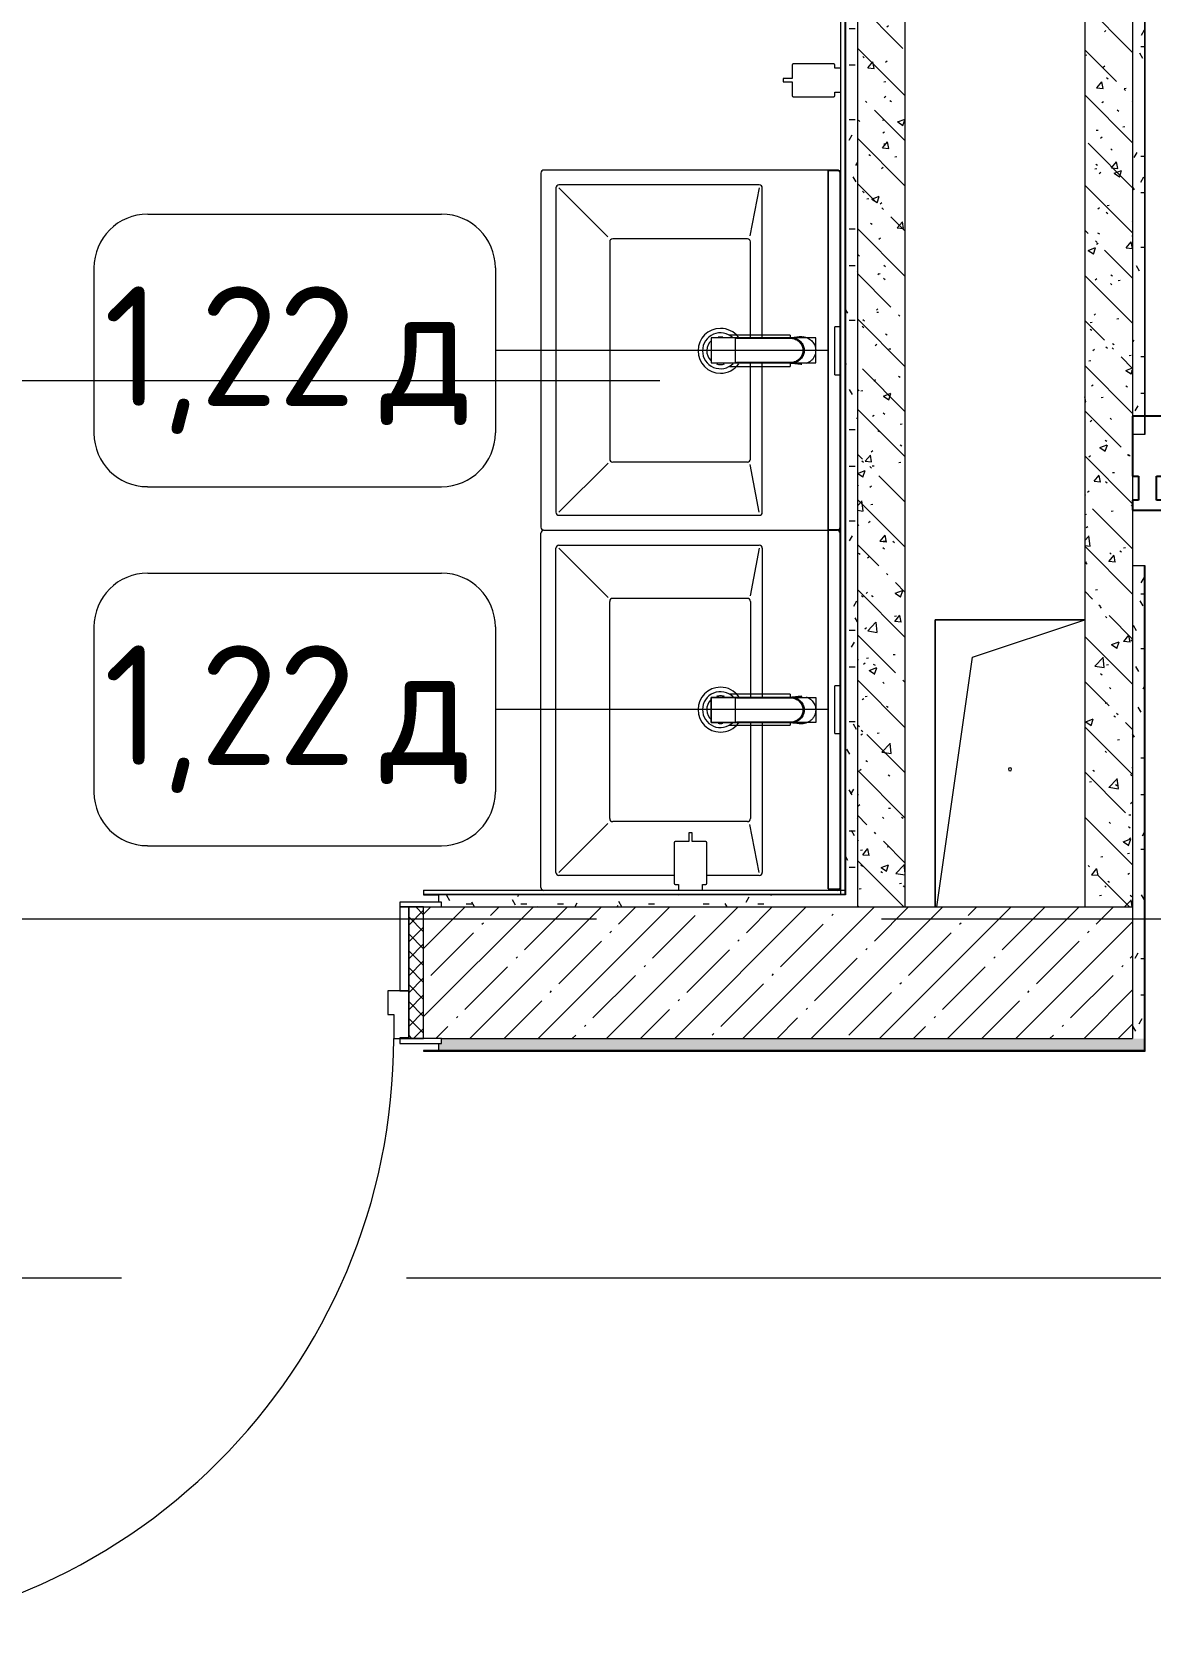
# Model space of a CAD drawing. Header units: millimetres. Extents: x 35840 to 252964, y -8553 to 29000.
# Drawn here: x 44071 to 45940, y 9900 to 12582 of the extents above; entities that cross this region are included whole.
import ezdxf

# ---------------------------------------------------------------- set-up
doc = ezdxf.new("R2010")
doc.units = ezdxf.units.MM
doc.linetypes.add('Осевая', pattern=[3175, 635, -476.25, 1587.5, -476.25])
for name, color, linetype, lineweight in [('0-1', 7, 'Continuous', 9), ('A-DOOR', 7, 'Continuous', 9), ('A-DOOR-FRAM-2', 7, 'Continuous', 9), ('A-GENM', 7, 'Continuous', 9), ('A-GLAZ-CWMG', 7, 'Continuous', 9), ('A-GLAZ-CWMG-1', 7, 'Continuous', 25), ('A-WALL', 7, 'Continuous', 9), ('I-FURN-IDEN', 7, 'Continuous', 9), ('I-WALL', 7, 'Continuous', 9), ('P-SANR-FIXT-2', 7, 'Continuous', 13), ('Оси', 7, 'Continuous', 9), ('Оси-2', 7, 'Осевая', 9)]:
    doc.layers.add(name, color=color, linetype=linetype, lineweight=lineweight)
for name, color, linetype, lineweight, true_color in [('A-DOOR-1', 7, 'Continuous', 9, 0xc0c0c0), ('A-DOOR-FRAM-1', 7, 'Continuous', 9, 0xc0c0c0), ('A-WALL-1', 9, 'Continuous', 9, 0x808080), ('A-WALL-FNSH-1', 9, 'Continuous', 9, 0x808080), ('I-FURN-1', 9, 'Continuous', 9, 0x808080), ('P-SANR-FIXT-1', 9, 'Continuous', 13, 0x808080)]:
    doc.layers.add(name, color=color, linetype=linetype, lineweight=lineweight, true_color=true_color)
doc.styles.add('GOST Common', font='GOST_Common.ttf', dxfattribs={"height": 200})
pattern_1 = [(135, (600, 0), (-75.43415, -75.43415), [106.68, -17.78, 3.556, -17.78]), (135, (600, 75.39), (-75.43415, -75.43415), []), (50, (600, 0), (127.52922, -11.15758), [13.335, -146.685]), (355, (600, 0), (-24.66966, 133.74002), [10.668, -117.348]), (100.451, (610.63, -0.93), (102.85973, 122.58178), [11.333, -124.663]), (46.184, (600, 35.56), (189.75516, -29.43036), [20.002, -220.027]), (96.636, (615.81, 33.1), (166.1822, 173.1996), [17, -186.995]), (351.184, (600, 35.56), (166.1839, 173.1976), [16.002, -176.022]), (21, (617.78, 26.67), (106.13027, -71.58603), [13.335, -146.685]), (326, (617.78, 26.67), (43.26188, 128.93175), [10.668, -117.348]), (71.451, (626.62, 20.7), (149.39198, 57.34505), [11.333, -124.663]), (37.5, (600, 0), (2.16223, 59.188357), [3.353, -112.573, 3.353, -115.773, -117.792]), (37.5, (600, 0), (2.16223, 59.188357), [-235.052, 3.353, -114.44]), (7.5, (600, 0), (46.77386, 70.12615), [3.353, -64.567, 3.353, -109.906, -44.894]), (7.5, (600, 0), (46.77386, 70.12615), [-181.178, 3.353, -41.542]), (327.5, (560.35, 0), (94.91367, -4.010093), [3.353, -41.097, 3.353, -135.331, -184.023]), (327.5, (560.35, 0), (94.91367, -4.010093), [-183.134, 3.353, -180.67]), (317.5, (542.57, 0), (103.69057, 17.79882), [3.353, -54.432, 3.353, -88.748, -130.683]), (317.5, (542.57, 0), (103.69057, 17.79882), [-149.885, 3.353, -127.33])]
pattern_2 = [(0, (600, 0), (121.92, 30.48), [10.058, -81.382, 10.058, -81.382, -487.68]), (0, (600, 0), (121.92, 30.48), [-182.88, 10.058, -172.822, 10.058, -81.382, -213.36]), (0, (600, 0), (121.92, 30.48), [-457.2, 10.058, -50.902, 10.058, -142.342]), (120, (645.72, 15.24), (-87.356454, 90.345817), [10.058, -81.382, 10.058, -81.382, -487.68]), (120, (645.72, 15.24), (-87.356454, 90.345817), [-182.88, 10.058, -172.822, 10.058, -81.382, -213.36]), (120, (645.72, 15.24), (-87.356454, 90.345817), [-457.2, 10.058, -50.902, 10.058, -142.342]), (240, (660.96, 76.2), (-34.563546, -120.825817), [10.058, -81.382, 10.058, -81.382, -487.68]), (240, (660.96, 76.2), (-34.563546, -120.825817), [-182.88, 10.058, -172.822, 10.058, -81.382, -213.36]), (240, (660.96, 76.2), (-34.563546, -120.825817), [-457.2, 10.058, -50.902, 10.058, -142.342])]

# ---------------------------------------------------------------- blocks, each defined once
blk = doc.blocks.new('110_Дверь_СКБ_1Ст_Внутренняя1 - Д-11 1100x2100h_кладовые _все__ коридор _между помещениями блока столовой__ моечные _все_-32089417-План расстановки мебели и оборудования 1 этажа в осях 12-23')
at = {"layer": 'A-DOOR'}
h = blk.add_hatch(dxfattribs=at)
h.set_pattern_fill('FP_52', color=256, style=0, pattern_type=2)
h.set_pattern_definition([(135, (1751.41, 174.685), (-14.14214, -14.14214), []), (225, (1751.41, 174.685), (14.14214, -14.14214), [])])
h.paths.add_polyline_path([(562.5, 110), (537.5, 110), (537.5, -110), (562.5, -110), (562.5, -55.4)])
at = {"layer": 'A-DOOR-FRAM-2'}
h = blk.add_hatch(dxfattribs=at)
h.set_pattern_fill('FP_53', color=256, style=0, pattern_type=2)
h.set_pattern_definition([(45, (-371.384, 174.685), (-14.1421, 14.1421), []), (135, (-371.384, 174.685), (-14.1421, -14.1421), [])])
h.paths.add_polyline_path([(-512.5, 110), (-537.5, 110), (-537.5, -110), (-512.5, -110), (-512.5, -55.4)])
at = {"layer": 'A-DOOR-1'}
for p, q in [((512.5, 1110), (472.5, 1110)), ((472.5, 1110), (472.5, 110)), ((512.5, 110), (512.5, 1110)), ((472.5, 110), (512.5, 110))]:
    blk.add_line(p, q, dxfattribs=at)
blk.add_arc((512.5, 110), 1000, 90, 180, dxfattribs=at)
at = {"layer": 'A-DOOR-FRAM-1'}
for p, q in [((-497.5, 118), (-567.5, 118)), ((-567.5, 118), (-567.5, 110)), ((-567.5, 110), (-497.5, 110)), ((-512.5, 110), (-537.5, 110)), ((-537.5, 110), (-537.5, -110)), ((-487.5, 110), (-512.5, 110)), ((-512.5, 110), (-512.5, 30)), ((-512.5, -110), (-512.5, 110)), ((-497.5, 110), (-512.5, 110)), ((-512.5, 110), (-512.5, 109)), ((-512.5, 109), (-497.5, 109)), ((-497.5, 110), (-497.5, 118)), ((-497.5, 109), (-497.5, 110)), ((-487.5, 70), (-487.5, 110)), ((512.5, 110), (512.5, 70)), ((537.5, 110), (512.5, 110)), ((592.5, 118), (522.5, 118)), ((522.5, 118), (522.5, 110)), ((537.5, 110), (522.5, 110)), ((522.5, 110), (522.5, 109)), ((522.5, 110), (592.5, 110)), ((522.5, 109), (537.5, 109)), ((537.5, 30), (537.5, 110)), ((562.5, 110), (537.5, 110)), ((537.5, 110), (537.5, -110)), ((537.5, 109), (537.5, 110)), ((562.5, -110), (562.5, 110)), ((592.5, 110), (592.5, 118)), ((-477.5, 70), (-487.5, 70)), ((-477.5, 30), (-477.5, 70)), ((512.5, 70), (502.5, 70)), ((502.5, 70), (502.5, 30)), ((-512.5, 30), (-477.5, 30)), ((-497.5, 30), (-512.5, 30)), ((-512.5, 30), (-512.5, -110)), ((-497.5, -110), (-497.5, 30)), ((502.5, 30), (537.5, 30)), ((537.5, 30), (522.5, 30)), ((522.5, 30), (522.5, -110)), ((537.5, -110), (537.5, 30)), ((-497.5, -110), (-567.5, -110)), ((-567.5, -110), (-567.5, -118)), ((-567.5, -118), (-497.5, -118)), ((-537.5, -110), (-512.5, -110)), ((-512.5, -110), (-497.5, -110)), ((-497.5, -118), (-497.5, -110)), ((522.5, -110), (537.5, -110)), ((592.5, -110), (522.5, -110)), ((522.5, -110), (522.5, -118)), ((522.5, -118), (592.5, -118)), ((537.5, -110), (562.5, -110)), ((592.5, -118), (592.5, -110))]:
    blk.add_line(p, q, dxfattribs=at)
blk = doc.blocks.new('GM_Отверстие прямоугольное _в плите_ - Отверстие-V54-План расстановки мебели и оборудования 1 этажа в осях 12-23')
at = {"layer": 'A-GENM'}
for p, q in [((-125, -230), (-125, 250)), ((-125, 250), (125, 250)), ((125, 250), (-125, 250)), ((-125, 250), (-125, -230)), ((-62.5, 187.5), (125, 250)), ((-122.1, -230), (-62.5, 187.5))]:
    blk.add_line(p, q, dxfattribs=at)
for start, end in [(360, 180), (180, 360)]:
    blk.add_arc((0, 0), 2.5, start, end, dxfattribs=at)
blk = doc.blocks.new('зеркало круглое600д - 1_22д зеркало круглое d600-V211-План расстановки мебели и оборудования 1 этажа в осях 12-23')
at = {"layer": 'I-FURN-1'}
for p, q in [((-300, 0), (300, 0)), ((300, 0), (-300, 0)), ((-300, 0), (-300, -20)), ((-300, -20), (300, -20)), ((300, -20), (-300, -20)), ((300, -20), (300, 0))]:
    blk.add_line(p, q, dxfattribs=at)
blk = doc.blocks.new('сифон - Для раковины-V227-План расстановки мебели и оборудования 1 этажа в осях 12-23')
at = {"layer": 'P-SANR-FIXT-1'}
for p, q in [((200, 40), (191.1, 40)), ((191.1, 0.3), (191.1, 40)), ((200, 40), (200, 0.3)), ((116.7, 26), (15, 26)), ((116.7, 26), (116.7, 20.6)), ((191.1, -40), (191.1, 0)), ((200, 0), (200, -40)), ((15, -26), (116.7, -26)), ((116.7, -22.5), (116.7, -26)), ((191.1, -40), (200, -40))]:
    blk.add_line(p, q, dxfattribs=at)
for start, end in [(45, 180), (180, 313.886)]:
    blk.add_arc((0, 0), 30, start, end, dxfattribs=at)
blk = doc.blocks.new('раковина - 400 x 500mm-30602016-План расстановки мебели и оборудования 1 этажа в осях 12-23')
at = {"layer": 'P-SANR-FIXT-1'}
for p, q in [((-244.5, 500), (347.5, 500)), ((352.5, 495), (352.5, 20)), ((-224.5, 277.5), (-224.5, 470)), ((-219.5, 475), (322.5, 475)), ((-219.5, 470), (-137.6, 388.1)), ((322.5, 470), (240.2, 387.7)), ((327.5, 470), (327.5, 135)), ((-134.5, 155), (-134.5, 380)), ((-129.5, 385), (233.5, 385)), ((238.5, 155), (238.5, 380)), ((-224.5, 135), (-224.5, 222.5)), ((-219.5, 135), (-139.5, 151)), ((-126, 150), (-129.5, 150)), ((31, 150), (-126, 150)), ((233.5, 150), (73, 150)), ((322.5, 135), (242.8, 150.5)), ((31, 130), (-219.5, 130)), ((322.5, 130), (73, 130)), ((352.5, 20), (352.5, 5)), ((347.2, 0), (-244.5, 0))]:
    blk.add_line(p, q, dxfattribs=at)
for centre, radius, start, end in [((-244.5, 495), 5, 90, 169.4067), ((347.5, 495), 5, 0, 90), ((-219.5, 470), 5, 90, 180), ((322.5, 470), 5, 0, 90), ((-129.5, 380), 5, 90, 180), ((233.5, 380), 5, 0, 90), ((52.6, 199.9), 37.5, 0, 180), ((52.6, 199.9), 23, 45, 138.3565), ((52.6, 199.9), 37.5, 180, 232.9401), ((52.6, 199.9), 23, 170.0843, 180), ((52.6, 199.9), 23, 180, 189.9164), ((52.6, 199.9), 37.5, 305.0828, 0), ((52.6, 199.9), 23, 0, 16.8042), ((52.6, 199.9), 23, 343.1982, 0), ((-219.5, 135), 5, 180, 270), ((-129.5, 155), 5, 180, 270), ((233.5, 155), 5, 270, 0), ((322.5, 135), 5, 270, 360), ((-244.5, 5), 5, 190.5933, 225), ((-244.5, 5), 5, 237.2509, 270), ((347.5, 5), 5, 270, 360)]:
    blk.add_arc(centre, radius, start, end, dxfattribs=at)
blk = doc.blocks.new('смеситель для раковины - Default-30607276-План расстановки мебели и оборудования 1 этажа в осях 12-23')
at = {"layer": '0-1'}
for p, q in [((-20.7, -16.7), (-20.7, -17.2)), ((-20.3, -15.8), (-20.3, -19.4)), ((20.3, -19.4), (20.3, -15.8)), ((20.8, -17.2), (20.8, -16.7)), ((22.8, -2.9), (21.7, -15.4)), ((-20.3, -111.8), (20.3, -111.8)), ((-21, -151.6), (21, -151.6))]:
    blk.add_line(p, q, dxfattribs=at)
at = {"layer": '0-1', "flags": 128}
for points in [[(-21.7, -15.4), (-22.3, -8.3), (-22.8, -2.9)], [(-21, -89.3), (-21, -88.6), (-21, -88.2), (-21, -88), (-21, -88)], [(21, -88.3), (21, -88.3), (21, -88.5), (21, -88.9), (21, -89.1)]]:
    blk.add_lwpolyline(points, dxfattribs=at)
at = {"layer": 'P-SANR-FIXT-1'}
for p, q in [((-21, -151.6), (-21, 23)), ((-21, 23), (21, 23)), ((21, 23), (21, -151.6)), ((-20.3, -109.7), (-20.3, -111.8)), ((-20.3, -111.8), (-20.3, -111.8)), ((20.3, -111.8), (20.3, -109.7)), ((20.3, -111.8), (20.3, -111.8)), ((21, -151.6), (-21, -151.6))]:
    blk.add_line(p, q, dxfattribs=at)
at = {"layer": 'P-SANR-FIXT-1', "flags": 128}
for points in [[(21.1, -17.1), (21.5, -12.3), (22, -7.6), (22.4, -2.9), (22.9, 1.8)], [(22.9, 1.8), (22.4, -2.9), (22, -7.6), (21.5, -12.3), (21.1, -17.1)], [(-20.3, -18.4), (-20.3, -17.1), (-20.3, -15.8)], [(-20.3, -109.7), (-20.3, -60.2), (-20.3, -19.4)], [(20.3, -15.8), (20.3, -17.1), (20.3, -18.4)], [(20.3, -19.4), (20.3, -60.2), (20.3, -109.7)], [(21, -17.1), (21, -16.6), (21, -16.1), (21, -15.6), (21, -15.1)], [(21, -37.9), (21, -32.7), (21, -27.5), (21, -22.3), (21, -17.1)], [(-21, -37.9), (-21, -91), (-21, -144)], [(21, -144), (21, -91), (21, -37.9)]]:
    blk.add_lwpolyline(points, dxfattribs=at)
at = {"layer": 'P-SANR-FIXT-1'}
for centre, major_axis, ratio, start_param, end_param in [((0, -17.2), (20.8, 0), 0.98634, 1.013087, 2.128653), ((-9809.3, -72.1), (9788.3, 0.5), 0.986286, 0.003489, 0.005645), ((0, -17.2), (-20.8, 0), 0.98634, 6.029227, 6.283185), ((0, -17.2), (20.8, 0), 0.98634, 3.141593, 3.222501), ((0, -17.2), (20.8, 0), 0.98634, 2.513274, 2.57608), ((0, -17.2), (20.8, 0), 0.98634, 0.56555, 0.628319), ((0, -17.2), (20.8, 0), 0.98634, 0, 0.254049), ((0, -17.2), (20.8, 0), 0.98634, 6.202274, 6.283185)]:
    blk.add_ellipse(centre, major_axis=major_axis, ratio=ratio, start_param=start_param, end_param=end_param, dxfattribs=at)
for points, knots in [([(-21.7, 7.4), (-21.2, 8.6), (-20.2, 11.1), (-18, 14.3), (-15.3, 17.2), (-12.2, 19.6), (-8.7, 21.4), (-5.4, 22.4), (-2.5, 22.9), (0.8, 23.1), (4.8, 22.7), (8.8, 21.3), (11.6, 19.8), (13.7, 18.4), (15.6, 16.8), (17.8, 14.5), (21.2, 9.7), (22.5, 5.1), (22.9, 1.8)], [0.1111111, 0.1111111, 0.1111111, 0.1111111, 0.1666667, 0.2222222, 0.2777778, 0.3333333, 0.3888889, 0.4444444, 0.4791667, 0.5138889, 0.5833333, 0.6527778, 0.6875, 0.7222222, 0.7569444, 0.7916667, 0.8611111, 1, 1, 1, 1]), ([(-21, -15), (-20.9, -13.9), (-20.5, -11.7), (-19.3, -8.4), (-17.6, -5.5), (-14.7, -1.9), (-10.1, 1.7), (-4.5, 3.5), (0, 3.8), (3.4, 3.6), (6.8, 2.8), (11.1, 0.9), (14.8, -1.9), (17.6, -5.5), (19.3, -8.5), (20.5, -11.7), (20.9, -14), (21, -15.1)], [0, 0, 0, 0, 0.055556, 0.111111, 0.166667, 0.222222, 0.333333, 0.444444, 0.5, 0.555556, 0.611111, 0.666667, 0.777778, 0.833333, 0.888889, 0.944444, 1, 1, 1, 1]), ([(-20.3, -15.8), (-20.3, -13.7), (-19.8, -10.7), (-17.9, -6.9), (-16.3, -4.7), (-14.8, -3.1), (-13, -1.5), (-11.1, -0.2), (-9, 0.8), (-7.3, 1.5), (-5.5, 2), (-3.5, 2.4), (-1.4, 2.7), (1, 2.7), (3.3, 2.5), (5.5, 2), (7.7, 1.3), (9.8, 0.4), (11.7, -0.6), (13.5, -1.9), (15.1, -3.4), (16.9, -5.4), (19.5, -9.5), (20.3, -13.2), (20.3, -15.8)], [0, 0, 0, 0, 0.111111, 0.166667, 0.222222, 0.25, 0.277778, 0.333333, 0.361111, 0.388889, 0.416667, 0.444444, 0.479167, 0.513889, 0.548611, 0.583333, 0.618056, 0.652778, 0.6875, 0.722222, 0.756944, 0.791667, 0.861111, 1, 1, 1, 1]), ([(-20.3, -19.4), (-20.3, -18.2), (-20.2, -15.9), (-19.3, -12.3), (-18, -9.6), (-16.8, -7.5), (-15.7, -6.1), (-14.5, -4.7), (-12.8, -3), (-9.4, -0.5), (-3.7, 1.7), (2.4, 1.7), (7.1, 0.4), (10.9, -1.5), (13.6, -3.7), (15.4, -5.7), (16.5, -7.1), (17.8, -9), (18.9, -11.5), (20, -15), (20.3, -17.7), (20.3, -19.4)], [0, 0, 0, 0, 0.055556, 0.111111, 0.166667, 0.194444, 0.222222, 0.25, 0.277778, 0.333333, 0.444444, 0.555556, 0.611111, 0.666667, 0.75, 0.770833, 0.791667, 0.833333, 0.875, 0.916667, 1, 1, 1, 1]), ([(-22.9, -0.3), (-22.8, -1.4), (-22.6, -3), (-22.4, -5.3), (-22.1, -7.6), (-21.9, -9.3), (-21.6, -11.8), (-21.5, -13.7), (-21.3, -15.4), (-21.2, -16.5), (-21.1, -17.1)], [0, 0, 0, 0, 0.2, 0.3, 0.4, 0.6, 0.7, 0.8, 0.9, 1, 1, 1, 1]), ([(-21.8, -13.9), (-21.9, -12.9), (-22, -10.9), (-22.2, -8.4), (-22.3, -6.9), (-22.4, -5.5), (-22.5, -4.4), (-22.6, -3.8), (-22.6, -3.6)], [0, 0, 0, 0, 0.125, 0.25, 0.375, 0.5, 0.625, 0.6821513, 0.6821513, 0.6821513, 0.6821513]), ([(-21, -88.1), (-21, -84.5), (-21, -78.9), (-21.1, -72.5), (-21.1, -68.8), (-21.1, -66.1), (-21.1, -63.2), (-21.1, -59.3), (-21.1, -54.3), (-21.2, -48.8), (-21.2, -44.2), (-21.2, -41), (-21.3, -38.7), (-21.3, -37), (-21.3, -35.6), (-21.3, -34.5), (-21.3, -33.4), (-21.4, -31.8), (-21.4, -30), (-21.4, -27.9), (-21.5, -25.2), (-21.5, -22.1), (-21.6, -18.9), (-21.7, -16.1), (-21.8, -14.6), (-21.8, -13.9)], [0, 0, 0, 0, 0.083333, 0.125, 0.145833, 0.166667, 0.1875, 0.208333, 0.25, 0.291667, 0.333333, 0.375, 0.416667, 0.458333, 0.479167, 0.5, 0.520833, 0.541667, 0.583333, 0.625, 0.666667, 0.75, 0.833333, 0.916667, 1, 1, 1, 1]), ([(21.8, -13.9), (21.8, -14.6), (21.7, -16.1), (21.6, -18.9), (21.5, -22.1), (21.5, -25.2), (21.4, -27.9), (21.4, -30), (21.4, -31.8), (21.3, -33.4), (21.3, -34.5), (21.3, -35.6), (21.3, -37), (21.3, -38.7), (21.3, -41), (21.2, -44.2), (21.2, -48.8), (21.2, -54.3), (21.1, -59.3), (21.1, -63.2), (21.1, -66.1), (21.1, -68.8), (21.1, -72.5), (21, -78.9), (21, -84.5), (21, -88.1)], [0, 0, 0, 0, 0.083333, 0.166667, 0.25, 0.333333, 0.375, 0.416667, 0.458333, 0.479167, 0.5, 0.520833, 0.541667, 0.583333, 0.625, 0.666667, 0.708333, 0.75, 0.791667, 0.8125, 0.833333, 0.854167, 0.875, 0.916667, 1, 1, 1, 1]), ([(22.9, -0.3), (22.9, -0.4), (22.9, -0.8), (22.8, -1.5), (22.7, -2.4), (22.6, -3.4), (22.5, -4.5), (22.4, -5.5), (22.2, -6.9), (22, -8.7), (21.8, -10.8), (21.6, -12.5), (21.4, -13.9), (21.3, -15), (21.2, -16), (21.1, -16.7), (21.1, -17.1)], [0, 0, 0, 0, 0.03125, 0.0625, 0.125, 0.1875, 0.25, 0.3125, 0.375, 0.5, 0.625, 0.75, 0.8125, 0.875, 0.9375, 1, 1, 1, 1]), ([(21.8, -13.9), (21.8, -15.1), (21.7, -16.8), (21.3, -18.6), (21.1, -19.2)], [0, 0, 0, 0, 0.1111111, 0.1793104, 0.1793104, 0.1793104, 0.1793104]), ([(22.9, -0.3), (22.9, -0.8), (22.8, -2), (22.6, -3.7), (22.4, -5.2), (22.3, -6.4), (22.2, -7.3), (22.2, -8.4), (22, -10), (21.9, -11.9), (21.8, -13.3), (21.8, -13.9)], [0, 0, 0, 0, 0.166667, 0.333333, 0.5, 0.583333, 0.666667, 0.75, 0.833333, 0.916667, 1, 1, 1, 1]), ([(-21, -144), (-21, -144.4), (-21, -145.2), (-21, -146.9), (-21, -148.7), (-21, -150.5), (-21, -151.5), (-21, -151.7), (-21, -151.6)], [0, 0, 0, 0, 0.0555556, 0.1111111, 0.2222222, 0.3333333, 0.4444444, 0.5555556, 0.5555556, 0.5555556, 0.5555556]), ([(21, -151.6), (21, -151.7), (21, -151.5), (21, -150.5), (21, -148.7), (21, -146.9), (21, -145.2), (21, -144.4), (21, -144)], [0.4444444, 0.4444444, 0.4444444, 0.4444444, 0.5555556, 0.6666667, 0.7777778, 0.8888889, 0.9444444, 1, 1, 1, 1])]:
    blk.add_open_spline(points, degree=3, knots=knots, dxfattribs=at)
for points in [[(22.9, 0.8), (22.9, 0.4), (22.9, 0.1), (22.9, -0.3)], [(-22.5, -5.4), (-22.8, -3.7), (-23, -2), (-22.9, -0.3)], [(-21.1, -19.2), (-21.5, -17.5), (-21.8, -15.7), (-21.8, -13.9)], [(-21, -15), (-21, -15.3), (-21.1, -16), (-21.1, -16.7), (-21.1, -17.1)], [(21, -15.1), (21, -15.4), (21.1, -16.1), (21.1, -16.7), (21.1, -17.1)], [(21.1, -17.1), (21.1, -18.8), (21.1, -22.3), (21.1, -27.5), (21, -32.7), (21, -36.1), (21, -37.9)], [(21.1, -17.1), (21.2, -15.7), (21.5, -12.9), (22, -8.7), (22.5, -4.5), (22.8, -1.7), (22.9, -0.3)], [(22.9, -0.3), (23, -2.6), (22.7, -4.8), (22.1, -7)]]:
    blk.add_open_spline(points, degree=3, dxfattribs=at)
blk = doc.blocks.new('сифон - Для раковины-V228-План расстановки мебели и оборудования 1 этажа в осях 12-23')
at = {"layer": 'P-SANR-FIXT-1'}
for p, q in [((200, 40), (191.1, 40)), ((191.1, 0.6), (191.1, 40)), ((200, 40), (200, 0.6)), ((116.7, 26), (15, 26)), ((116.7, 26), (116.7, 22.5)), ((15, -26), (116.7, -26)), ((116.7, -20.6), (116.7, -26)), ((191.1, -40), (191.1, 0)), ((200, 0), (200, -40)), ((191.1, -40), (193.9, -40)), ((194.7, -40), (200, -40))]:
    blk.add_line(p, q, dxfattribs=at)
for start, end in [(46.114, 180), (180, 315)]:
    blk.add_arc((0, 0), 30, start, end, dxfattribs=at)
blk = doc.blocks.new('раковина - 400 x 500mm-V229-План расстановки мебели и оборудования 1 этажа в осях 12-23')
at = {"layer": 'P-SANR-FIXT-1'}
for p, q in [((347.5, 0), (-244.5, 0)), ((-249.5, -5), (-249.5, -495)), ((352.5, -20), (352.5, -5)), ((352.5, -495), (352.5, -20)), ((31, -130), (-219.5, -130)), ((322.5, -130), (73, -130)), ((-224.5, -135), (-224.5, -470)), ((-219.5, -135), (-139.5, -151)), ((-134.5, -155), (-134.5, -380)), ((-126, -150), (-129.5, -150)), ((31, -150), (-126, -150)), ((233.5, -150), (73, -150)), ((238.5, -155), (238.5, -380)), ((322.5, -135), (242.8, -150.5)), ((327.5, -470), (327.5, -135)), ((-219.5, -470), (-137.6, -388.1)), ((-129.5, -385), (233.5, -385)), ((322.5, -470), (240.2, -387.7)), ((-219.5, -475), (322.5, -475)), ((-244.5, -500), (347.5, -500))]:
    blk.add_line(p, q, dxfattribs=at)
for centre, radius, start, end in [((-244.5, -5), 5, 90, 134.153), ((347.5, -5), 5, 13.7658, 90), ((-244.5, -5), 5, 135, 180), ((-219.5, -135), 5, 90, 180), ((322.5, -135), 5, 0, 90), ((-129.5, -155), 5, 90, 180), ((233.5, -155), 5, 0, 90), ((52.6, -199.9), 37.5, 127.0599, 180), ((52.6, -199.9), 37.5, 360, 54.9172), ((52.6, -199.9), 37.5, 180, 360), ((52.6, -199.9), 23, 170.0836, 180), ((52.6, -199.9), 23, 180, 189.9157), ((52.6, -199.9), 23, 360, 16.8018), ((52.6, -199.9), 23, 343.1958, 360), ((52.6, -199.9), 23, 221.6435, 315), ((-129.5, -380), 5, 180, 270), ((233.5, -380), 5, 270, 360), ((-219.5, -470), 5, 180, 270), ((322.5, -470), 5, 270, 0), ((-244.5, -495), 5, 180, 270), ((347.5, -495), 5, 270, 0)]:
    blk.add_arc(centre, radius, start, end, dxfattribs=at)
blk = doc.blocks.new('смеситель для раковины - Default-30615600-План расстановки мебели и оборудования 1 этажа в осях 12-23')
at = {"layer": '0-1'}
for p, q in [((21, 151.6), (-21, 151.6)), ((20.3, 111.8), (-20.3, 111.8)), ((-22.8, 2.9), (-21.7, 15.4)), ((-20.7, 17.2), (-20.7, 16.7)), ((-20.3, 19.4), (-20.3, 15.8)), ((20.3, 15.8), (20.3, 19.4)), ((20.8, 16.7), (20.8, 17.2))]:
    blk.add_line(p, q, dxfattribs=at)
at = {"layer": '0-1', "flags": 128}
for points in [[(-21, 151.3), (-21, 147.9), (-21, 145.7), (-21, 145.2), (-21, 144.9), (-21, 144.8), (-21, 144.7), (-21, 144.7)], [(21, 89.1), (21, 88.6), (21, 88.3), (21, 88.3)], [(21.7, 15.4), (22.3, 8.3), (22.8, 2.9)]]:
    blk.add_lwpolyline(points, dxfattribs=at)
at = {"layer": 'P-SANR-FIXT-1'}
for p, q in [((21, 151.6), (-21, 151.6)), ((-21, 151.6), (-21, -23)), ((21, -23), (21, 151.6)), ((-20.3, 111.8), (-20.3, 111.8)), ((-20.3, 111.8), (-20.3, 109.7)), ((20.3, 109.7), (20.3, 111.8)), ((20.3, 111.8), (20.3, 111.8)), ((-21, -23), (21, -23))]:
    blk.add_line(p, q, dxfattribs=at)
at = {"layer": 'P-SANR-FIXT-1', "flags": 128}
for points in [[(-21, 144), (-21, 91), (-21, 37.9)], [(21, 37.9), (21, 91), (21, 144)], [(-20.3, 19.4), (-20.3, 60.2), (-20.3, 109.7)], [(20.3, 109.7), (20.3, 60.2), (20.3, 19.4)], [(21, 17.1), (21, 22.3), (21, 27.5), (21, 32.7), (21, 37.9)], [(-20.3, 15.8), (-20.3, 17.1), (-20.3, 18.4)], [(20.3, 18.4), (20.3, 17.1), (20.3, 15.8)], [(21, 15.1), (21, 15.6), (21, 16.1), (21, 16.6), (21, 17.1)], [(22.9, -1.8), (22.4, 2.9), (22, 7.6), (21.5, 12.3), (21.1, 17.1)], [(21.1, 17.1), (21.5, 12.3), (22, 7.6), (22.4, 2.9), (22.9, -1.8)]]:
    blk.add_lwpolyline(points, dxfattribs=at)
at = {"layer": 'P-SANR-FIXT-1'}
for centre, major_axis, ratio, start_param, end_param in [((-9809.3, 72.1), (-9788.3, 0.5), 0.986286, 3.135948, 3.138103), ((0, 17.2), (20.8, 0), 0.98634, 3.060685, 3.141593), ((0, 17.2), (20.8, 0), 0.98634, 3.141593, 3.395551), ((0, 17.2), (20.8, 0), 0.98634, 3.707105, 3.769911), ((0, 17.2), (20.8, 0), 0.98634, 5.654867, 5.717635), ((0, 17.2), (-20.8, 0), 0.98634, 2.887544, 3.141593), ((0, 17.2), (20.8, 0), 0.98634, 0, 0.080911), ((0, 17.2), (20.8, 0), 0.98634, 4.154533, 5.270098)]:
    blk.add_ellipse(centre, major_axis=major_axis, ratio=ratio, start_param=start_param, end_param=end_param, dxfattribs=at)
for points, knots in [([(-21, 151.6), (-21, 151.7), (-21, 151.5), (-21, 150.5), (-21, 148.7), (-21, 146.9), (-21, 145.2), (-21, 144.4), (-21, 144)], [0.4444444, 0.4444444, 0.4444444, 0.4444444, 0.5555556, 0.6666667, 0.7777778, 0.8888889, 0.9444444, 1, 1, 1, 1]), ([(21, 144), (21, 144.4), (21, 145.2), (21, 146.9), (21, 148.7), (21, 150.5), (21, 151.5), (21, 151.7), (21, 151.6)], [0, 0, 0, 0, 0.0555556, 0.1111111, 0.2222222, 0.3333333, 0.4444444, 0.5555556, 0.5555556, 0.5555556, 0.5555556]), ([(-21.8, 13.9), (-21.8, 14.6), (-21.7, 16.1), (-21.6, 18.9), (-21.5, 22.1), (-21.5, 25.2), (-21.4, 27.9), (-21.4, 30), (-21.4, 31.8), (-21.3, 33.4), (-21.3, 34.5), (-21.3, 35.6), (-21.3, 37), (-21.3, 38.7), (-21.2, 41), (-21.2, 44.2), (-21.2, 48.8), (-21.1, 54.3), (-21.1, 59.3), (-21.1, 63.2), (-21.1, 66.1), (-21.1, 68.8), (-21.1, 72.5), (-21, 78.9), (-21, 84.5), (-21, 88.1)], [0, 0, 0, 0, 0.083333, 0.166667, 0.25, 0.333333, 0.375, 0.416667, 0.458333, 0.479167, 0.5, 0.520833, 0.541667, 0.583333, 0.625, 0.666667, 0.708333, 0.75, 0.791667, 0.8125, 0.833333, 0.854167, 0.875, 0.916667, 1, 1, 1, 1]), ([(21, 88.1), (21, 84.5), (21, 78.9), (21.1, 72.5), (21.1, 68.8), (21.1, 66.1), (21.1, 63.2), (21.1, 59.3), (21.2, 54.3), (21.2, 48.8), (21.2, 44.2), (21.3, 41), (21.3, 38.7), (21.3, 37), (21.3, 35.6), (21.3, 34.5), (21.3, 33.4), (21.4, 31.8), (21.4, 30), (21.4, 27.9), (21.5, 25.2), (21.5, 22.1), (21.6, 18.9), (21.7, 16.1), (21.8, 14.6), (21.8, 13.9)], [0, 0, 0, 0, 0.083333, 0.125, 0.145833, 0.166667, 0.1875, 0.208333, 0.25, 0.291667, 0.333333, 0.375, 0.416667, 0.458333, 0.479167, 0.5, 0.520833, 0.541667, 0.583333, 0.625, 0.666667, 0.75, 0.833333, 0.916667, 1, 1, 1, 1]), ([(-21.1, 17.1), (-21.2, 16.5), (-21.3, 15.4), (-21.5, 13.7), (-21.6, 11.8), (-21.9, 9.3), (-22.1, 7.6), (-22.4, 5.3), (-22.6, 3), (-22.8, 1.4), (-22.9, 0.3)], [0, 0, 0, 0, 0.1, 0.2, 0.3, 0.4, 0.6, 0.7, 0.8, 1, 1, 1, 1]), ([(-22.6, 3.6), (-22.6, 3.8), (-22.5, 4.4), (-22.4, 5.5), (-22.3, 6.9), (-22.2, 8.4), (-22, 10.9), (-21.9, 12.9), (-21.8, 13.9)], [0.3178487, 0.3178487, 0.3178487, 0.3178487, 0.375, 0.5, 0.625, 0.75, 0.875, 1, 1, 1, 1]), ([(21, 15.1), (20.9, 14), (20.5, 11.7), (19.3, 8.5), (17.6, 5.5), (14.8, 1.9), (11.1, -0.9), (6.8, -2.8), (3.4, -3.6), (0, -3.8), (-4.5, -3.5), (-10.1, -1.7), (-14.7, 1.9), (-17.6, 5.5), (-19.3, 8.4), (-20.5, 11.7), (-20.9, 13.9), (-21, 15)], [0, 0, 0, 0, 0.055556, 0.111111, 0.166667, 0.222222, 0.333333, 0.388889, 0.444444, 0.5, 0.555556, 0.666667, 0.777778, 0.833333, 0.888889, 0.944444, 1, 1, 1, 1]), ([(20.3, 19.4), (20.3, 18.2), (20.2, 15.9), (19.3, 12.3), (18, 9.6), (16.8, 7.5), (15.7, 6), (14.5, 4.7), (12.8, 3), (10.4, 1.2), (7.1, -0.4), (2.4, -1.7), (-2.5, -1.7), (-7.1, -0.4), (-10.9, 1.5), (-13.6, 3.7), (-15.4, 5.7), (-16.5, 7.1), (-17.7, 9), (-18.9, 11.5), (-20, 15), (-20.3, 17.7), (-20.3, 19.4)], [0, 0, 0, 0, 0.055556, 0.111111, 0.166667, 0.194444, 0.222222, 0.25, 0.277778, 0.333333, 0.388889, 0.444444, 0.555556, 0.611111, 0.666667, 0.75, 0.770833, 0.791667, 0.833333, 0.875, 0.916667, 1, 1, 1, 1]), ([(20.3, 15.8), (20.3, 13.7), (19.8, 10.7), (17.9, 6.9), (16.3, 4.7), (14.8, 3.1), (13, 1.5), (11.1, 0.2), (9, -0.8), (7.3, -1.5), (5.5, -2), (3.6, -2.4), (1.4, -2.7), (-0.9, -2.7), (-3.3, -2.5), (-5.5, -2), (-7.7, -1.3), (-9.8, -0.4), (-11.7, 0.6), (-13.5, 1.9), (-15.1, 3.4), (-16.9, 5.4), (-19.5, 9.5), (-20.3, 13.2), (-20.3, 15.8)], [0, 0, 0, 0, 0.111111, 0.166667, 0.222222, 0.25, 0.277778, 0.333333, 0.361111, 0.388889, 0.416667, 0.444444, 0.479167, 0.513889, 0.548611, 0.583333, 0.618056, 0.652778, 0.6875, 0.722222, 0.756944, 0.791667, 0.861111, 1, 1, 1, 1]), ([(21.1, 19.2), (21.3, 18.6), (21.7, 16.8), (21.8, 15.1), (21.8, 13.9)], [0.8206896, 0.8206896, 0.8206896, 0.8206896, 0.8888889, 1, 1, 1, 1]), ([(21.1, 17.1), (21.1, 16.7), (21.2, 16), (21.3, 15), (21.4, 13.9), (21.6, 12.5), (21.8, 10.8), (22, 8.7), (22.2, 6.9), (22.4, 5.5), (22.5, 4.5), (22.6, 3.4), (22.7, 2.4), (22.8, 1.5), (22.9, 0.8), (22.9, 0.4), (22.9, 0.3)], [0, 0, 0, 0, 0.0625, 0.125, 0.1875, 0.25, 0.375, 0.5, 0.625, 0.6875, 0.75, 0.8125, 0.875, 0.9375, 0.96875, 1, 1, 1, 1]), ([(21.8, 13.9), (21.8, 13.3), (21.9, 11.9), (22, 10), (22.2, 8.4), (22.2, 7.3), (22.3, 6.4), (22.4, 5.2), (22.6, 3.7), (22.8, 2), (22.9, 0.8), (22.9, 0.3)], [0, 0, 0, 0, 0.083333, 0.166667, 0.25, 0.333333, 0.416667, 0.5, 0.666667, 0.833333, 1, 1, 1, 1]), ([(22.1, 7), (22.2, 6.5), (22.8, 4.3), (23, 2), (22.9, 0.3)], [0.8, 0.8, 0.8, 0.8, 0.85, 1, 1, 1, 1]), ([(22.9, -1.8), (22.6, -4.5), (21.7, -8.2), (19.1, -12.8), (16.7, -15.9), (13.7, -18.5), (10.4, -20.6), (6.8, -22.1), (3.4, -22.8), (0.5, -23), (-2.9, -22.9), (-6.8, -22.1), (-10.7, -20.5), (-13.4, -18.7), (-15.3, -17.2), (-17, -15.4), (-19, -12.9), (-20.6, -10.1), (-21.5, -8), (-21.7, -7.4)], [0, 0, 0, 0, 0.1111111, 0.1666667, 0.2222222, 0.2777778, 0.3333333, 0.3888889, 0.4444444, 0.4791667, 0.5138889, 0.5833333, 0.6527778, 0.6875, 0.7222222, 0.7569444, 0.7916667, 0.8611111, 0.8888889, 0.8888889, 0.8888889, 0.8888889])]:
    blk.add_open_spline(points, degree=3, knots=knots, dxfattribs=at)
for points in [[(21, 37.9), (21, 36.1), (21, 32.7), (21.1, 27.5), (21.1, 22.3), (21.1, 18.8), (21.1, 17.1)], [(-22.9, 0.3), (-23, 2.1), (-22.8, 3.8), (-22.4, 5.5)], [(-21.8, 13.9), (-21.8, 15.7), (-21.5, 17.5), (-21.1, 19.2)], [(-21.1, 17.1), (-21.1, 16.7), (-21.1, 16), (-21, 15.3), (-21, 15)], [(21.1, 17.1), (21.1, 16.7), (21.1, 16.1), (21, 15.4), (21, 15.1)], [(22.9, 0.3), (22.8, 1.7), (22.5, 4.5), (22, 8.7), (21.5, 12.9), (21.2, 15.7), (21.1, 17.1)], [(22.9, 0.3), (22.9, -0.1), (22.9, -0.4), (22.9, -0.8)]]:
    blk.add_open_spline(points, degree=3, dxfattribs=at)
blk = doc.blocks.new('TOY_Диспансер мыло - Дозатор Elegance new 11654 019001 хром-33483396-План расстановки мебели и оборудования 1 этажа в осях 12-23')
at = {"layer": 'A-GENM'}
for p, q in [((97.5, 83.2), (97.5, 15.5)), ((122.2, 85.2), (99.5, 85.2)), ((127.9, 100.1), (122.2, 100.1)), ((122.2, 100.1), (122.2, 85.2)), ((127.9, 85.2), (127.9, 100.1)), ((150.5, 85.2), (127.9, 85.2)), ((152.5, 15.5), (152.5, 83.2)), ((99.5, 13.5), (105, 13.5)), ((105, 13.5), (105, 4)), ((145, 4), (145, 13.5)), ((145, 13.5), (150.5, 13.5))]:
    blk.add_line(p, q, dxfattribs=at)
for centre, start, end in [((99.5, 83.2), 90, 180), ((150.5, 83.2), 0, 90), ((99.5, 15.5), 180, 270), ((150.5, 15.5), 270, 360)]:
    blk.add_arc(centre, 2, start, end, dxfattribs=at)
blk = doc.blocks.new('Прямоугольный импост - Импост структурный с накладкой - 160мм Темный-32467808-План расстановки мебели и оборудования 1 этажа в осях 12-23')
at = {"layer": 'A-GLAZ-CWMG-1'}
for p, q in [((-50, 40), (-50, 140)), ((-50, 140), (0, 140)), ((0, 140), (0, 40)), ((-40, 40), (-50, 40)), ((-40, 0), (-40, 40)), ((-10, 40), (-10, 0)), ((0, 40), (-10, 40)), ((-50, -17), (-50, 0)), ((-50, 0), (-40, 0)), ((-10, 0), (0, 0)), ((0, 0), (0, -17)), ((0, -17), (-50, -17))]:
    blk.add_line(p, q, dxfattribs=at)
blk = doc.blocks.new('Марка_Мебель - В прямоуг_Balcon_Марка-25523697-План расстановки мебели и оборудования 1 этажа в осях 12-23')
at = {"layer": 'I-FURN-IDEN'}
for p, q in [((-2.455, 2.278), (2.455, 2.278)), ((-3.355, 1.378), (-3.355, -1.384)), ((3.355, 1.378), (3.355, -1.378)), ((-2.461, -2.278), (2.455, -2.278))]:
    blk.add_line(p, q, dxfattribs=at)
for centre, radius, start, end in [((-2.455, 1.378), 0.9, 90, 180), ((2.455, 1.378), 0.9, 0, 90), ((-2.461, -1.384), 0.893, 180, 270), ((2.455, -1.378), 0.9, 270, 0)]:
    blk.add_arc(centre, radius, start, end, dxfattribs=at)

msp = doc.modelspace()

# ---------------------------------------------------------------- hatches: boundary and pattern name
at = {"layer": 'I-WALL'}
h = msp.add_hatch(dxfattribs=at)
h.set_pattern_fill('FP_85', color=256, style=0, pattern_type=2)
h.set_pattern_definition(pattern_2)
h.paths.add_polyline_path([(45450, 11120), (45450, 13640), (45430, 13640), (45430, 11120)])
h = msp.add_hatch(dxfattribs=at)
h.set_pattern_fill('FP_22', color=256, style=0, pattern_type=2)
h.set_pattern_definition(pattern_1)
h.paths.add_polyline_path([(45830, 11120), (45910, 11120), (45910, 13640), (45830, 13640), (45830, 13133.8)])
h = msp.add_hatch(dxfattribs=at)
h.set_pattern_fill('FP_85', color=256, style=0, pattern_type=2)
h.set_pattern_definition(pattern_2)
h.paths.add_polyline_path([(45930, 11910), (45930, 13640), (45910, 13640), (45910, 11910)])
h = msp.add_hatch(dxfattribs=at)
h.set_pattern_fill('FP_22', color=256, style=0, pattern_type=2)
h.set_pattern_definition(pattern_1)
h.paths.add_polyline_path([(45530, 11120), (45530, 13560), (45450, 13560), (45450, 11120)])
h = msp.add_hatch(dxfattribs=at)
h.set_pattern_fill('FP_85', color=256, style=0, pattern_type=2)
h.set_pattern_definition(pattern_2)
h.paths.add_polyline_path([(45930, 10900), (45930, 11690), (45910, 11690), (45910, 10900)])
h = msp.add_hatch(dxfattribs=at)
h.set_pattern_fill('FP_85', color=256, style=0, pattern_type=2)
h.set_pattern_definition(pattern_2)
h.paths.add_polyline_path([(45430, 11120), (45429, 11140), (44750, 11140), (44750, 11128), (44755, 11128), (44755, 11120), (45325.1, 11120)])
h.paths.add_polyline_path([(43595, 11120), (43595, 11128), (43600, 11128), (43600, 11140), (42760, 11140), (42760, 11120), (43513.5, 11120)])
h = msp.add_hatch(dxfattribs=at)
h.set_pattern_fill('FP_1', color=256, style=0, pattern_type=2)
h.set_pattern_definition([(45, (600, 0), (-57.02463, 57.02463), []), (45, (657.025, 0), (-57.02463, 57.02463), [100.806, -20.161, 3.353, -16.808])])
h.paths.add_polyline_path([(45910, 10900), (45910, 11120), (44725, 11120), (44725, 10900), (44755, 10900)])
h.paths.add_polyline_path([(43595, 10900), (43625, 10900), (43625, 11120), (42380, 11120), (42380, 10900)])
h = msp.add_hatch(dxfattribs=at)
h.set_pattern_fill('FP_85', color=256, style=0, pattern_type=2)
h.set_pattern_definition(pattern_2)
h.paths.add_polyline_path([(45930, 10880), (45930, 10900), (44755, 10900), (44755, 10892), (44750, 10892), (44750, 10880), (44755, 10880)])
h.paths.add_polyline_path([(43595, 10880), (43600, 10880), (43600, 10892), (43595, 10892), (43595, 10900), (42400, 10900), (42400, 10880), (42413, 10880)])

# ---------------------------------------------------------------- linework, layer by layer
at = {"layer": 'A-WALL'}
for p, q in [((45430, 11140), (44750, 11140)), ((45429, 11141), (45429, 11140))]:
    msp.add_line(p, q, dxfattribs=at)
at = {"layer": 'A-WALL-1'}
for p, q in [((45430, 13660), (45430, 11140)), ((45450, 13640), (45450, 11120)), ((45910, 13640), (45910, 11910)), ((45530, 11120), (45530, 13560)), ((45830, 13560), (45830, 11120)), ((45910, 11910), (45910, 10900)), ((45910, 11910), (45930, 11910)), ((45930, 11910), (45930, 11910)), ((45930, 11690), (45910, 11690)), ((45930, 10880), (45930, 11690)), ((44750, 11140), (44750, 11128)), ((44755, 11120), (45910, 11120)), ((44750, 10892), (44750, 10880)), ((44755, 10900), (45910, 10900))]:
    msp.add_line(p, q, dxfattribs=at)
at = {"layer": 'A-WALL-FNSH-1'}
for p, q in [((45429, 13660), (45429, 11141)), ((45930, 13661), (45930, 11910)), ((45931, 11910), (45931, 13660)), ((45930, 11910), (45931, 11910)), ((45930, 11910), (45931, 11910)), ((45931, 11690), (45930, 11690)), ((45931, 10879), (45931, 11690)), ((45429, 11141), (44725, 11141)), ((44725, 11140), (44750, 11140)), ((45930, 10880), (44725, 10880)), ((44725, 10880), (44725, 10879)), ((44725, 10879), (45931, 10879))]:
    msp.add_line(p, q, dxfattribs=at)
at = {"layer": 'I-FURN-IDEN'}
for p, q in [((45401, 12050.1), (44844.9, 12050.1)), ((45401, 11450.1), (44844.9, 11450.1))]:
    msp.add_line(p, q, dxfattribs=at)
at = {"layer": 'I-WALL'}
for p, q in [((45422, 11140), (45422, 13660)), ((45931, 12265.2), (45930, 12265.2)), ((45930, 12264.7), (45931, 12264.7)), ((45931, 12244.4), (45930, 12244.4)), ((45931, 12205.1), (45930, 12205.1)), ((45930, 12204.6), (45931, 12204.6)), ((45931, 12182.5), (45930, 12182.5)), ((45930, 12182), (45931, 12182)), ((45930, 12174.4), (45931, 12174.4)), ((44725, 11148), (45430, 11148)), ((44725, 11148), (44725, 11140)), ((45429, 11141), (45430, 11141))]:
    msp.add_line(p, q, dxfattribs=at)
at = {"layer": 'Оси'}
msp.add_line((42620, 12000), (45120, 12000), dxfattribs=at)
at = {"layer": 'Оси-2'}
for p, q in [((39140.1, 11100), (82060, 11100)), ((40410.1, 10500), (82060, 10500))]:
    msp.add_line(p, q, dxfattribs=at)

# ---------------------------------------------------------------- block references
at = {"layer": 'A-DOOR-1', "rotation": 180}
msp.add_blockref('110_Дверь_СКБ_1Ст_Внутренняя1 - Д-11 1100x2100h_кладовые _все__ коридор _между помещениями блока столовой__ моечные _все_-32089417-План расстановки мебели и оборудования 1 этажа в осях 12-23', (44187.5, 11010), dxfattribs=at)
at = {"layer": 'A-GENM'}
msp.add_blockref('GM_Отверстие прямоугольное _в плите_ - Отверстие-V54-План расстановки мебели и оборудования 1 этажа в осях 12-23', (45705, 11350), dxfattribs=at)
at = {"layer": 'A-GLAZ-CWMG', "extrusion": (0, 0, -1)}
msp.add_blockref('Прямоугольный импост - Импост структурный с накладкой - 160мм Темный-32467808-План расстановки мебели и оборудования 1 этажа в осях 12-23', (-45910, 11800), dxfattribs=at)
at = {"layer": 'I-FURN-1', "rotation": 89.99999999999962}
for p in [(45401, 12050.1), (45401, 11450.1)]:
    msp.add_blockref('зеркало круглое600д - 1_22д зеркало круглое d600-V211-План расстановки мебели и оборудования 1 этажа в осях 12-23', p, dxfattribs=at)
at = {"layer": 'I-FURN-IDEN', "xscale": 99.99999999999993, "yscale": 99.99999999999993, "zscale": 99.99999999999993}
for p in [(44509.4, 12050.1), (44509.4, 11450.1)]:
    msp.add_blockref('Марка_Мебель - В прямоуг_Balcon_Марка-25523697-План расстановки мебели и оборудования 1 этажа в осях 12-23', p, dxfattribs=at)
at = {"layer": 'P-SANR-FIXT-1'}
for name, p, rotation in [('раковина - 400 x 500mm-V229-План расстановки мебели и оборудования 1 этажа в осях 12-23', (45421, 12102.1), 269.9999999999997), ('смеситель для раковины - Default-30615600-План расстановки мебели и оборудования 1 этажа в осях 12-23', (45357.3, 12050.1), 89.99999999999912), ('раковина - 400 x 500mm-30602016-План расстановки мебели и оборудования 1 этажа в осях 12-23', (45421, 11397.1), 89.99999999999973), ('смеситель для раковины - Default-30607276-План расстановки мебели и оборудования 1 этажа в осях 12-23', (45357.3, 11449.2), 270.0000000000004)]:
    msp.add_blockref(name, p, dxfattribs=dict(at, rotation=rotation))
for name, p in [('сифон - Для раковины-V228-План расстановки мебели и оборудования 1 этажа в осях 12-23', (45221, 12049.5)), ('сифон - Для раковины-V227-План расстановки мебели и оборудования 1 этажа в осях 12-23', (45221, 11449.7))]:
    msp.add_blockref(name, p, dxfattribs=at)
at = {"layer": 'P-SANR-FIXT-2', "rotation": 90}
msp.add_blockref('TOY_Диспансер мыло - Дозатор Elegance new 11654 019001 хром-33483396-План расстановки мебели и оборудования 1 этажа в осях 12-23', (45426, 12376.6), dxfattribs=at)
at = {"layer": 'P-SANR-FIXT-2'}
msp.add_blockref('TOY_Диспансер мыло - Дозатор Elegance new 11654 019001 хром-33483396-План расстановки мебели и оборудования 1 этажа в осях 12-23', (45046, 11144), dxfattribs=at)

# ---------------------------------------------------------------- texts
at = {"layer": 'I-FURN-IDEN', "char_height": 200, "attachment_point": 1, "style": 'GOST Common'}
for s, insert, width in [('1,22', (44190.4, 12157.1), 561.181), ('\\fGOST Common|b0|i0|c204|p34|;д', (44653.4, 12157.1), 176.371), ('1,22', (44190.4, 11557.1), 561.181), ('\\fGOST Common|b0|i0|c204|p34|;д', (44653.4, 11557.1), 176.371)]:
    msp.add_mtext(s, dxfattribs=dict(at, insert=insert, width=width))

doc.saveas('drawing.dxf')
